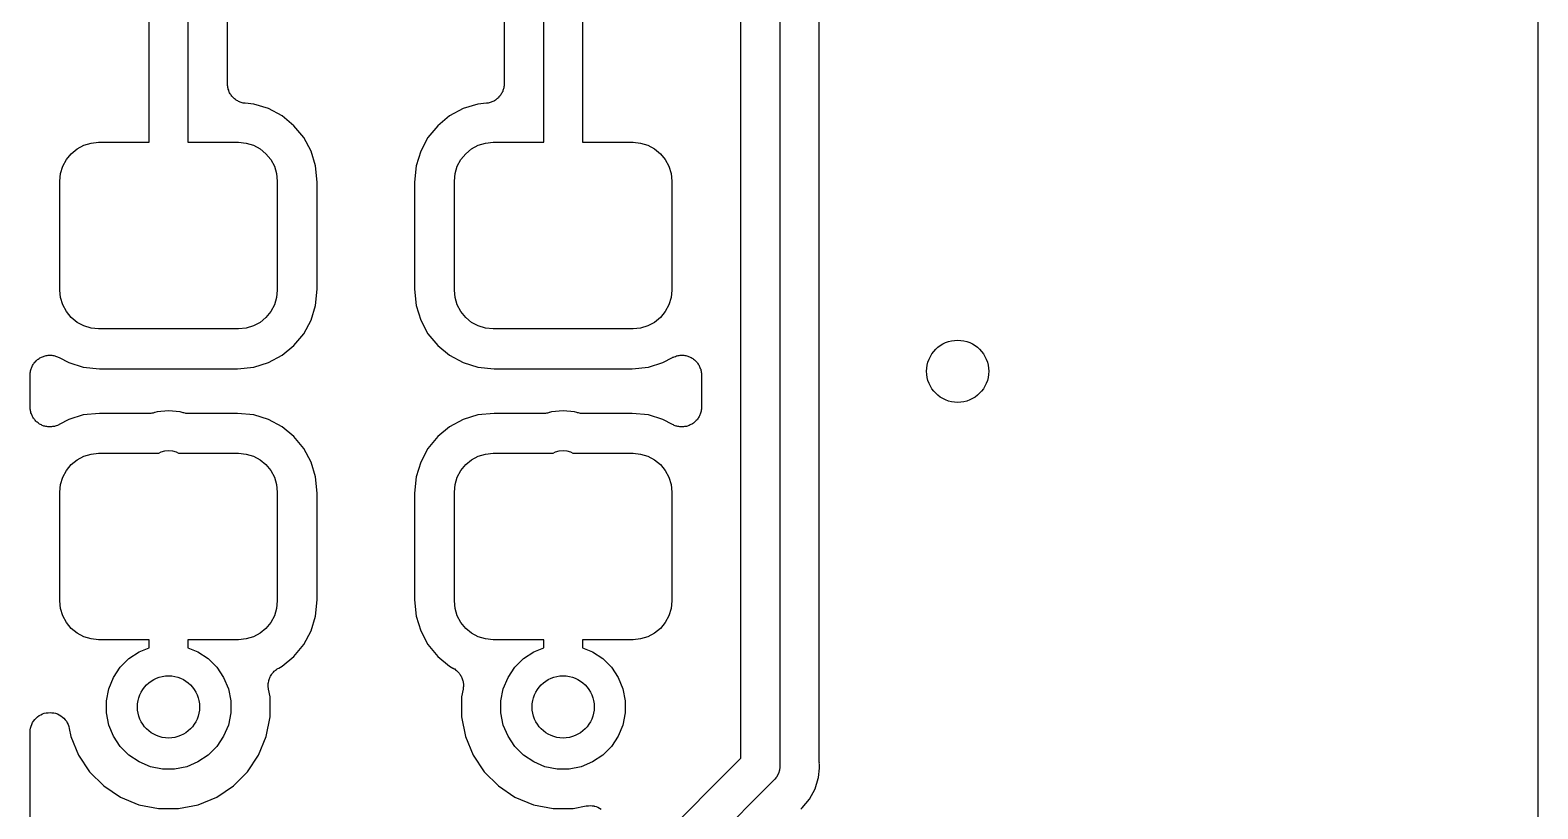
# Model space of a CAD drawing. Extents: x 94.3 to 145.3, y -143.8 to -113.4.
# Drawn here: x 135.63 to 145.34, y -135.91 to -130.9 of the extents above; entities that cross this region are included whole.
import ezdxf

# ---------------------------------------------------------------- set-up
doc = ezdxf.new("R2010")
doc.units = 0
doc.layers.add('BLACK', color=7, linetype='CONTINUOUS')

msp = doc.modelspace()

# ---------------------------------------------------------------- linework, layer by layer
at = {"layer": 'BLACK', "linetype": 'CONTINUOUS'}
for p, q in [((140.46, -120.021), (140.46, -135.63)), ((140.21, -135.584), (140.21, -120.067)), ((136.4, -131.623), (136.4, -127.842)), ((136.65, -127.842), (136.65, -131.623)), ((138.94, -131.623), (138.94, -127.842)), ((139.19, -127.842), (139.19, -131.623)), ((140.714, -135.611), (140.714, -127.97)), ((136.904, -131.246), (136.904, -128.123)), ((138.686, -128.123), (138.686, -131.246)), ((145.34, -128.164), (145.34, -138.412)), ((136.905, -131.251), (136.904, -131.246)), ((136.905, -131.257), (136.905, -131.251)), ((136.906, -131.264), (136.905, -131.257)), ((136.906, -131.27), (136.906, -131.264)), ((136.908, -131.276), (136.906, -131.27)), ((136.909, -131.281), (136.908, -131.276)), ((136.912, -131.288), (136.909, -131.281)), ((136.914, -131.294), (136.912, -131.288)), ((136.916, -131.299), (136.914, -131.294)), ((136.918, -131.304), (136.916, -131.299)), ((136.922, -131.31), (136.918, -131.304)), ((136.925, -131.316), (136.922, -131.31)), ((136.929, -131.32), (136.925, -131.316)), ((136.932, -131.325), (136.929, -131.32)), ((138.66, -131.322), (138.657, -131.327)), ((138.664, -131.317), (138.66, -131.322)), ((138.667, -131.312), (138.664, -131.317)), ((138.671, -131.306), (138.667, -131.312)), ((138.673, -131.301), (138.671, -131.306)), ((138.676, -131.296), (138.673, -131.301)), ((138.678, -131.289), (138.676, -131.296)), ((138.68, -131.283), (138.678, -131.289)), ((138.681, -131.278), (138.68, -131.283)), ((138.683, -131.272), (138.681, -131.278)), ((138.684, -131.265), (138.683, -131.272)), ((138.685, -131.259), (138.684, -131.265)), ((138.686, -131.247), (138.685, -131.253)), ((138.685, -131.253), (138.685, -131.259)), ((138.686, -131.246), (138.686, -131.247)), ((136.937, -131.33), (136.932, -131.325)), ((136.941, -131.335), (136.937, -131.33)), ((136.945, -131.339), (136.941, -131.335)), ((136.949, -131.343), (136.945, -131.339)), ((136.955, -131.347), (136.949, -131.343)), ((136.96, -131.351), (136.955, -131.347)), ((136.965, -131.354), (136.96, -131.351)), ((136.97, -131.357), (136.965, -131.354)), ((136.976, -131.36), (136.97, -131.357)), ((136.982, -131.363), (136.976, -131.36)), ((136.987, -131.364), (136.982, -131.363)), ((136.993, -131.367), (136.987, -131.364)), ((136.999, -131.368), (136.993, -131.367)), ((137.005, -131.37), (136.999, -131.368)), ((137.011, -131.371), (137.005, -131.37)), ((137.017, -131.372), (137.011, -131.371)), ((137.019, -131.372), (137.017, -131.372)), ((137.074, -131.377), (137.019, -131.372)), ((137.168, -131.406), (137.074, -131.377)), ((137.256, -131.453), (137.168, -131.406)), ((138.422, -131.406), (138.334, -131.453)), ((138.516, -131.377), (138.422, -131.406)), ((138.571, -131.372), (138.516, -131.377)), ((138.577, -131.371), (138.571, -131.372)), ((138.583, -131.37), (138.577, -131.371)), ((138.589, -131.369), (138.583, -131.37)), ((138.596, -131.367), (138.589, -131.369)), ((138.601, -131.365), (138.596, -131.367)), ((138.607, -131.363), (138.601, -131.365)), ((138.612, -131.36), (138.607, -131.363)), ((138.619, -131.358), (138.612, -131.36)), ((138.623, -131.355), (138.619, -131.358)), ((138.629, -131.352), (138.623, -131.355)), ((138.634, -131.348), (138.629, -131.352)), ((138.639, -131.344), (138.634, -131.348)), ((138.643, -131.34), (138.639, -131.344)), ((138.648, -131.336), (138.643, -131.34)), ((138.652, -131.331), (138.648, -131.336)), ((138.657, -131.327), (138.652, -131.331)), ((137.332, -131.516), (137.256, -131.453)), ((137.395, -131.592), (137.332, -131.516)), ((138.258, -131.516), (138.195, -131.592)), ((138.334, -131.453), (138.258, -131.516)), ((137.442, -131.68), (137.395, -131.592)), ((138.195, -131.592), (138.148, -131.68)), ((135.867, -131.734), (135.898, -131.696)), ((135.898, -131.696), (135.936, -131.665)), ((135.936, -131.665), (135.979, -131.642)), ((135.979, -131.642), (136.026, -131.628)), ((136.026, -131.628), (136.075, -131.623)), ((136.075, -131.623), (136.4, -131.623)), ((136.65, -131.623), (136.975, -131.623)), ((136.975, -131.623), (137.024, -131.628)), ((137.024, -131.628), (137.071, -131.642)), ((137.071, -131.642), (137.114, -131.665)), ((137.114, -131.665), (137.152, -131.696)), ((137.152, -131.696), (137.183, -131.734)), ((137.471, -131.774), (137.442, -131.68)), ((138.148, -131.68), (138.119, -131.774)), ((138.407, -131.734), (138.438, -131.696)), ((138.438, -131.696), (138.476, -131.665)), ((138.476, -131.665), (138.519, -131.642)), ((138.519, -131.642), (138.566, -131.628)), ((138.566, -131.628), (138.615, -131.623)), ((138.615, -131.623), (138.94, -131.623)), ((139.19, -131.623), (139.515, -131.623)), ((139.515, -131.623), (139.564, -131.628)), ((139.564, -131.628), (139.611, -131.642)), ((139.611, -131.642), (139.654, -131.665)), ((139.654, -131.665), (139.692, -131.696)), ((139.692, -131.696), (139.723, -131.734)), ((135.83, -131.824), (135.844, -131.777)), ((135.844, -131.777), (135.867, -131.734)), ((137.183, -131.734), (137.206, -131.777)), ((137.206, -131.777), (137.22, -131.824)), ((137.481, -131.879), (137.471, -131.774)), ((138.119, -131.774), (138.109, -131.879)), ((138.37, -131.824), (138.384, -131.777)), ((138.384, -131.777), (138.407, -131.734)), ((139.723, -131.734), (139.746, -131.777)), ((139.746, -131.777), (139.76, -131.824)), ((135.825, -131.873), (135.83, -131.824)), ((135.825, -132.573), (135.825, -131.873)), ((137.22, -131.824), (137.225, -131.873)), ((137.225, -131.873), (137.225, -132.573)), ((137.481, -132.567), (137.481, -131.879)), ((138.109, -131.879), (138.109, -132.567)), ((138.365, -131.873), (138.37, -131.824)), ((138.365, -132.573), (138.365, -131.873)), ((139.76, -131.824), (139.765, -131.873)), ((139.765, -131.873), (139.765, -132.573)), ((135.83, -132.622), (135.825, -132.573)), ((137.225, -132.573), (137.22, -132.622)), ((137.471, -132.672), (137.481, -132.567)), ((138.109, -132.567), (138.119, -132.672)), ((138.37, -132.622), (138.365, -132.573)), ((139.765, -132.573), (139.76, -132.622)), ((135.844, -132.669), (135.83, -132.622)), ((135.867, -132.712), (135.844, -132.669)), ((137.206, -132.669), (137.183, -132.712)), ((137.22, -132.622), (137.206, -132.669)), ((137.442, -132.766), (137.471, -132.672)), ((138.119, -132.672), (138.148, -132.766)), ((138.384, -132.669), (138.37, -132.622)), ((138.407, -132.712), (138.384, -132.669)), ((139.746, -132.669), (139.723, -132.712)), ((139.76, -132.622), (139.746, -132.669)), ((135.898, -132.75), (135.867, -132.712)), ((135.936, -132.781), (135.898, -132.75)), ((137.152, -132.75), (137.114, -132.781)), ((137.183, -132.712), (137.152, -132.75)), ((137.395, -132.854), (137.442, -132.766)), ((138.148, -132.766), (138.195, -132.854)), ((138.438, -132.75), (138.407, -132.712)), ((138.476, -132.781), (138.438, -132.75)), ((139.692, -132.75), (139.654, -132.781)), ((139.723, -132.712), (139.692, -132.75)), ((135.979, -132.804), (135.936, -132.781)), ((136.026, -132.818), (135.979, -132.804)), ((136.075, -132.823), (136.026, -132.818)), ((136.975, -132.823), (136.075, -132.823)), ((137.024, -132.818), (136.975, -132.823)), ((137.071, -132.804), (137.024, -132.818)), ((137.114, -132.781), (137.071, -132.804)), ((137.332, -132.93), (137.395, -132.854)), ((138.195, -132.854), (138.258, -132.93)), ((138.519, -132.804), (138.476, -132.781)), ((138.566, -132.818), (138.519, -132.804)), ((138.615, -132.823), (138.566, -132.818)), ((139.515, -132.823), (138.615, -132.823)), ((139.564, -132.818), (139.515, -132.823)), ((139.611, -132.804), (139.564, -132.818)), ((139.654, -132.781), (139.611, -132.804)), ((137.256, -132.993), (137.332, -132.93)), ((138.258, -132.93), (138.334, -132.993)), ((135.642, -133.075), (135.644, -133.069)), ((135.644, -133.069), (135.647, -133.064)), ((135.647, -133.064), (135.649, -133.059)), ((135.649, -133.059), (135.653, -133.053)), ((135.653, -133.053), (135.656, -133.048)), ((135.656, -133.048), (135.66, -133.043)), ((135.66, -133.043), (135.663, -133.038)), ((135.663, -133.038), (135.668, -133.034)), ((135.668, -133.034), (135.672, -133.029)), ((135.672, -133.029), (135.677, -133.025)), ((135.677, -133.025), (135.681, -133.021)), ((135.681, -133.021), (135.686, -133.017)), ((135.686, -133.017), (135.691, -133.013)), ((135.691, -133.013), (135.697, -133.01)), ((135.697, -133.01), (135.702, -133.007)), ((135.702, -133.007), (135.708, -133.005)), ((135.708, -133.005), (135.713, -133.002)), ((135.713, -133.002), (135.719, -133)), ((135.719, -133), (135.725, -132.998)), ((135.725, -132.998), (135.731, -132.996)), ((135.731, -132.996), (135.737, -132.995)), ((135.737, -132.995), (135.743, -132.994)), ((135.743, -132.994), (135.749, -132.993)), ((135.749, -132.993), (135.755, -132.993)), ((135.755, -132.993), (135.762, -132.992)), ((135.762, -132.992), (135.768, -132.993)), ((135.768, -132.993), (135.774, -132.993)), ((135.774, -132.993), (135.78, -132.994)), ((135.78, -132.994), (135.787, -132.995)), ((135.787, -132.995), (135.792, -132.997)), ((135.792, -132.997), (135.798, -132.998)), ((135.798, -132.998), (135.804, -133)), ((135.804, -133), (135.81, -133.002)), ((135.81, -133.002), (135.815, -133.005)), ((135.815, -133.005), (135.821, -133.007)), ((135.821, -133.007), (135.882, -133.04)), ((135.882, -133.04), (135.976, -133.069)), ((135.976, -133.069), (136.081, -133.079)), ((136.969, -133.079), (137.074, -133.069)), ((137.074, -133.069), (137.168, -133.04)), ((137.168, -133.04), (137.256, -132.993)), ((138.334, -132.993), (138.422, -133.04)), ((138.422, -133.04), (138.516, -133.069)), ((138.516, -133.069), (138.621, -133.079)), ((139.509, -133.079), (139.614, -133.069)), ((139.614, -133.069), (139.708, -133.04)), ((139.708, -133.04), (139.769, -133.007)), ((139.769, -133.007), (139.771, -133.006)), ((139.771, -133.006), (139.776, -133.004)), ((139.776, -133.004), (139.781, -133.002)), ((139.781, -133.002), (139.788, -133)), ((139.788, -133), (139.794, -132.997)), ((139.794, -132.997), (139.8, -132.996)), ((139.8, -132.996), (139.805, -132.995)), ((139.805, -132.995), (139.812, -132.994)), ((139.812, -132.994), (139.818, -132.993)), ((139.818, -132.993), (139.824, -132.993)), ((139.824, -132.993), (139.83, -132.992)), ((139.83, -132.992), (139.836, -132.993)), ((139.836, -132.993), (139.843, -132.993)), ((139.843, -132.993), (139.849, -132.994)), ((139.849, -132.994), (139.855, -132.995)), ((139.855, -132.995), (139.861, -132.997)), ((139.861, -132.997), (139.867, -132.998)), ((139.867, -132.998), (139.873, -133)), ((139.873, -133), (139.878, -133.002)), ((139.878, -133.002), (139.884, -133.005)), ((139.884, -133.005), (139.89, -133.008)), ((139.89, -133.008), (139.895, -133.011)), ((139.895, -133.011), (139.9, -133.014)), ((139.9, -133.014), (139.905, -133.018)), ((139.905, -133.018), (139.91, -133.022)), ((139.91, -133.022), (139.915, -133.026)), ((139.915, -133.026), (139.919, -133.03)), ((139.919, -133.03), (139.923, -133.035)), ((139.923, -133.035), (139.928, -133.039)), ((139.928, -133.039), (139.931, -133.044)), ((139.931, -133.044), (139.935, -133.049)), ((139.935, -133.049), (139.938, -133.055)), ((139.938, -133.055), (139.941, -133.06)), ((139.941, -133.06), (139.944, -133.066)), ((139.944, -133.066), (139.946, -133.071)), ((135.634, -133.118), (135.635, -133.112)), ((135.634, -133.119), (135.634, -133.118)), ((135.634, -133.327), (135.634, -133.119)), ((135.635, -133.106), (135.636, -133.099)), ((135.635, -133.112), (135.635, -133.106)), ((135.636, -133.099), (135.637, -133.093)), ((135.637, -133.093), (135.639, -133.087)), ((135.639, -133.087), (135.64, -133.081)), ((135.64, -133.081), (135.642, -133.075)), ((136.081, -133.079), (136.969, -133.079)), ((138.621, -133.079), (139.509, -133.079)), ((139.946, -133.071), (139.948, -133.077)), ((139.948, -133.077), (139.951, -133.083)), ((139.951, -133.083), (139.952, -133.089)), ((139.952, -133.089), (139.954, -133.095)), ((139.954, -133.095), (139.954, -133.101)), ((139.954, -133.101), (139.955, -133.107)), ((139.955, -133.107), (139.955, -133.113)), ((139.955, -133.113), (139.956, -133.119)), ((139.956, -133.119), (139.956, -133.327)), ((135.635, -133.333), (135.634, -133.327)), ((135.635, -133.339), (135.635, -133.333)), ((135.636, -133.345), (135.635, -133.339)), ((135.636, -133.351), (135.636, -133.345)), ((135.638, -133.357), (135.636, -133.351)), ((135.639, -133.363), (135.638, -133.357)), ((136.451, -133.357), (136.437, -133.362)), ((136.525, -133.35), (136.451, -133.357)), ((136.599, -133.357), (136.525, -133.35)), ((136.613, -133.362), (136.599, -133.357)), ((138.991, -133.357), (138.977, -133.362)), ((139.065, -133.35), (138.991, -133.357)), ((139.139, -133.357), (139.065, -133.35)), ((139.153, -133.362), (139.139, -133.357)), ((139.951, -133.359), (139.95, -133.365)), ((139.953, -133.353), (139.951, -133.359)), ((139.954, -133.347), (139.953, -133.353)), ((139.955, -133.34), (139.954, -133.347)), ((139.956, -133.328), (139.955, -133.334)), ((139.955, -133.334), (139.955, -133.34)), ((139.956, -133.327), (139.956, -133.328)), ((135.642, -133.369), (135.639, -133.363)), ((135.644, -133.375), (135.642, -133.369)), ((135.646, -133.38), (135.644, -133.375)), ((135.649, -133.386), (135.646, -133.38)), ((135.652, -133.391), (135.649, -133.386)), ((135.655, -133.397), (135.652, -133.391)), ((135.659, -133.402), (135.655, -133.397)), ((135.662, -133.407), (135.659, -133.402)), ((135.667, -133.411), (135.662, -133.407)), ((135.671, -133.416), (135.667, -133.411)), ((135.675, -133.42), (135.671, -133.416)), ((135.68, -133.424), (135.675, -133.42)), ((135.685, -133.428), (135.68, -133.424)), ((135.69, -133.432), (135.685, -133.428)), ((135.695, -133.435), (135.69, -133.432)), ((135.7, -133.438), (135.695, -133.435)), ((135.706, -133.441), (135.7, -133.438)), ((135.712, -133.444), (135.706, -133.441)), ((135.717, -133.446), (135.712, -133.444)), ((135.723, -133.448), (135.717, -133.446)), ((135.729, -133.449), (135.723, -133.448)), ((135.735, -133.451), (135.729, -133.449)), ((135.741, -133.452), (135.735, -133.451)), ((135.747, -133.453), (135.741, -133.452)), ((135.754, -133.453), (135.747, -133.453)), ((135.76, -133.454), (135.754, -133.453)), ((135.766, -133.453), (135.76, -133.454)), ((135.772, -133.453), (135.766, -133.453)), ((135.778, -133.452), (135.772, -133.453)), ((135.785, -133.451), (135.778, -133.452)), ((135.79, -133.45), (135.785, -133.451)), ((135.796, -133.449), (135.79, -133.45)), ((135.802, -133.446), (135.796, -133.449)), ((135.809, -133.444), (135.802, -133.446)), ((135.814, -133.442), (135.809, -133.444)), ((135.819, -133.44), (135.814, -133.442)), ((135.821, -133.439), (135.819, -133.44)), ((135.882, -133.406), (135.821, -133.439)), ((135.976, -133.377), (135.882, -133.406)), ((136.081, -133.367), (135.976, -133.377)), ((136.4, -133.367), (136.081, -133.367)), ((136.405, -133.367), (136.4, -133.367)), ((136.411, -133.367), (136.405, -133.367)), ((136.418, -133.365), (136.411, -133.367)), ((136.425, -133.365), (136.418, -133.365)), ((136.43, -133.363), (136.425, -133.365)), ((136.435, -133.362), (136.43, -133.363)), ((136.437, -133.362), (136.435, -133.362)), ((136.618, -133.363), (136.613, -133.362)), ((136.624, -133.364), (136.618, -133.363)), ((136.631, -133.365), (136.624, -133.364)), ((136.637, -133.367), (136.631, -133.365)), ((136.643, -133.367), (136.637, -133.367)), ((136.648, -133.367), (136.643, -133.367)), ((136.65, -133.367), (136.648, -133.367)), ((136.969, -133.367), (136.65, -133.367)), ((137.074, -133.377), (136.969, -133.367)), ((137.168, -133.406), (137.074, -133.377)), ((137.256, -133.453), (137.168, -133.406)), ((137.332, -133.516), (137.256, -133.453)), ((138.334, -133.453), (138.258, -133.516)), ((138.422, -133.406), (138.334, -133.453)), ((138.516, -133.377), (138.422, -133.406)), ((138.621, -133.367), (138.516, -133.377)), ((138.94, -133.367), (138.621, -133.367)), ((138.945, -133.367), (138.94, -133.367)), ((138.951, -133.367), (138.945, -133.367)), ((138.958, -133.365), (138.951, -133.367)), ((138.965, -133.365), (138.958, -133.365)), ((138.97, -133.363), (138.965, -133.365)), ((138.975, -133.362), (138.97, -133.363)), ((138.977, -133.362), (138.975, -133.362)), ((139.158, -133.363), (139.153, -133.362)), ((139.164, -133.364), (139.158, -133.363)), ((139.171, -133.365), (139.164, -133.364)), ((139.177, -133.367), (139.171, -133.365)), ((139.183, -133.367), (139.177, -133.367)), ((139.188, -133.367), (139.183, -133.367)), ((139.19, -133.367), (139.188, -133.367)), ((139.509, -133.367), (139.19, -133.367)), ((139.614, -133.377), (139.509, -133.367)), ((139.708, -133.406), (139.614, -133.377)), ((139.769, -133.439), (139.708, -133.406)), ((139.775, -133.441), (139.769, -133.439)), ((139.78, -133.444), (139.775, -133.441)), ((139.786, -133.446), (139.78, -133.444)), ((139.792, -133.448), (139.786, -133.446)), ((139.798, -133.449), (139.792, -133.448)), ((139.803, -133.451), (139.798, -133.449)), ((139.81, -133.452), (139.803, -133.451)), ((139.816, -133.453), (139.81, -133.452)), ((139.822, -133.453), (139.816, -133.453)), ((139.828, -133.454), (139.822, -133.453)), ((139.835, -133.453), (139.828, -133.454)), ((139.841, -133.453), (139.835, -133.453)), ((139.847, -133.452), (139.841, -133.453)), ((139.853, -133.451), (139.847, -133.452)), ((139.859, -133.45), (139.853, -133.451)), ((139.865, -133.448), (139.859, -133.45)), ((139.871, -133.446), (139.865, -133.448)), ((139.877, -133.444), (139.871, -133.446)), ((139.882, -133.441), (139.877, -133.444)), ((139.888, -133.439), (139.882, -133.441)), ((139.893, -133.436), (139.888, -133.439)), ((139.899, -133.433), (139.893, -133.436)), ((139.904, -133.429), (139.899, -133.433)), ((139.909, -133.425), (139.904, -133.429)), ((139.913, -133.421), (139.909, -133.425)), ((139.918, -133.417), (139.913, -133.421)), ((139.922, -133.412), (139.918, -133.417)), ((139.927, -133.408), (139.922, -133.412)), ((139.93, -133.403), (139.927, -133.408)), ((139.934, -133.398), (139.93, -133.403)), ((139.937, -133.393), (139.934, -133.398)), ((139.941, -133.387), (139.937, -133.393)), ((139.943, -133.382), (139.941, -133.387)), ((139.946, -133.377), (139.943, -133.382)), ((139.948, -133.371), (139.946, -133.377)), ((139.95, -133.365), (139.948, -133.371)), ((137.395, -133.592), (137.332, -133.516)), ((138.258, -133.516), (138.195, -133.592)), ((135.936, -133.665), (135.979, -133.642)), ((135.979, -133.642), (136.026, -133.628)), ((136.026, -133.628), (136.075, -133.623)), ((136.075, -133.623), (136.462, -133.623)), ((136.462, -133.623), (136.477, -133.615)), ((136.477, -133.615), (136.5, -133.608)), ((136.5, -133.608), (136.525, -133.605)), ((136.525, -133.605), (136.55, -133.608)), ((136.55, -133.608), (136.573, -133.615)), ((136.573, -133.615), (136.588, -133.623)), ((136.588, -133.623), (136.975, -133.623)), ((136.975, -133.623), (137.024, -133.628)), ((137.024, -133.628), (137.071, -133.642)), ((137.071, -133.642), (137.114, -133.665)), ((137.442, -133.68), (137.395, -133.592)), ((138.195, -133.592), (138.148, -133.68)), ((138.476, -133.665), (138.519, -133.642)), ((138.519, -133.642), (138.566, -133.628)), ((138.566, -133.628), (138.615, -133.623)), ((138.615, -133.623), (139.002, -133.623)), ((139.002, -133.623), (139.017, -133.615)), ((139.017, -133.615), (139.04, -133.608)), ((139.04, -133.608), (139.065, -133.605)), ((139.065, -133.605), (139.09, -133.608)), ((139.09, -133.608), (139.113, -133.615)), ((139.113, -133.615), (139.128, -133.623)), ((139.128, -133.623), (139.515, -133.623)), ((139.515, -133.623), (139.564, -133.628)), ((139.564, -133.628), (139.611, -133.642)), ((139.611, -133.642), (139.654, -133.665)), ((135.844, -133.777), (135.867, -133.734)), ((135.867, -133.734), (135.898, -133.696)), ((135.898, -133.696), (135.936, -133.665)), ((137.114, -133.665), (137.152, -133.696)), ((137.152, -133.696), (137.183, -133.734)), ((137.183, -133.734), (137.206, -133.777)), ((137.471, -133.774), (137.442, -133.68)), ((138.148, -133.68), (138.119, -133.774)), ((138.384, -133.777), (138.407, -133.734)), ((138.407, -133.734), (138.438, -133.696)), ((138.438, -133.696), (138.476, -133.665)), ((139.654, -133.665), (139.692, -133.696)), ((139.692, -133.696), (139.723, -133.734)), ((139.723, -133.734), (139.746, -133.777)), ((135.825, -133.873), (135.83, -133.824)), ((135.83, -133.824), (135.844, -133.777)), ((137.206, -133.777), (137.22, -133.824)), ((137.22, -133.824), (137.225, -133.873)), ((137.481, -133.879), (137.471, -133.774)), ((138.119, -133.774), (138.109, -133.879)), ((138.365, -133.873), (138.37, -133.824)), ((138.37, -133.824), (138.384, -133.777)), ((139.746, -133.777), (139.76, -133.824)), ((139.76, -133.824), (139.765, -133.873)), ((135.825, -134.573), (135.825, -133.873)), ((137.225, -133.873), (137.225, -134.573)), ((137.481, -134.567), (137.481, -133.879)), ((138.109, -133.879), (138.109, -134.567)), ((138.365, -134.573), (138.365, -133.873)), ((139.765, -133.873), (139.765, -134.573)), ((135.83, -134.622), (135.825, -134.573)), ((135.844, -134.669), (135.83, -134.622)), ((137.22, -134.622), (137.206, -134.669)), ((137.225, -134.573), (137.22, -134.622)), ((137.471, -134.672), (137.481, -134.567)), ((138.109, -134.567), (138.119, -134.672)), ((138.37, -134.622), (138.365, -134.573)), ((138.384, -134.669), (138.37, -134.622)), ((139.76, -134.622), (139.746, -134.669)), ((139.765, -134.573), (139.76, -134.622)), ((135.867, -134.712), (135.844, -134.669)), ((135.898, -134.75), (135.867, -134.712)), ((137.183, -134.712), (137.152, -134.75)), ((137.206, -134.669), (137.183, -134.712)), ((137.442, -134.766), (137.471, -134.672)), ((138.119, -134.672), (138.148, -134.766)), ((138.407, -134.712), (138.384, -134.669)), ((138.438, -134.75), (138.407, -134.712)), ((139.723, -134.712), (139.692, -134.75)), ((139.746, -134.669), (139.723, -134.712)), ((135.936, -134.781), (135.898, -134.75)), ((135.979, -134.804), (135.936, -134.781)), ((136.026, -134.818), (135.979, -134.804)), ((137.071, -134.804), (137.024, -134.818)), ((137.114, -134.781), (137.071, -134.804)), ((137.152, -134.75), (137.114, -134.781)), ((137.395, -134.854), (137.442, -134.766)), ((138.148, -134.766), (138.195, -134.854)), ((138.476, -134.781), (138.438, -134.75)), ((138.519, -134.804), (138.476, -134.781)), ((138.566, -134.818), (138.519, -134.804)), ((139.611, -134.804), (139.564, -134.818)), ((139.654, -134.781), (139.611, -134.804)), ((139.692, -134.75), (139.654, -134.781)), ((136.075, -134.823), (136.026, -134.818)), ((136.4, -134.823), (136.075, -134.823)), ((136.27, -134.944), (136.336, -134.901)), ((136.336, -134.901), (136.4, -134.874)), ((136.4, -134.874), (136.4, -134.823)), ((136.975, -134.823), (136.65, -134.823)), ((136.65, -134.823), (136.65, -134.874)), ((136.65, -134.874), (136.714, -134.901)), ((136.714, -134.901), (136.78, -134.944)), ((137.024, -134.818), (136.975, -134.823)), ((137.332, -134.93), (137.395, -134.854)), ((138.195, -134.854), (138.258, -134.93)), ((138.615, -134.823), (138.566, -134.818)), ((138.94, -134.823), (138.615, -134.823)), ((138.81, -134.944), (138.876, -134.901)), ((138.876, -134.901), (138.94, -134.874)), ((138.94, -134.874), (138.94, -134.823)), ((139.515, -134.823), (139.19, -134.823)), ((139.19, -134.823), (139.19, -134.874)), ((139.19, -134.874), (139.254, -134.901)), ((139.254, -134.901), (139.32, -134.944)), ((139.564, -134.818), (139.515, -134.823)), ((136.171, -135.066), (136.214, -135)), ((136.214, -135), (136.27, -134.944)), ((136.78, -134.944), (136.836, -135)), ((136.836, -135), (136.879, -135.066)), ((137.224, -135.011), (137.229, -135.008)), ((137.229, -135.008), (137.234, -135.005)), ((137.234, -135.005), (137.256, -134.993)), ((137.256, -134.993), (137.332, -134.93)), ((138.258, -134.93), (138.334, -134.993)), ((138.334, -134.993), (138.356, -135.005)), ((138.356, -135.005), (138.358, -135.006)), ((138.358, -135.006), (138.362, -135.009)), ((138.362, -135.009), (138.367, -135.011)), ((138.711, -135.066), (138.754, -135)), ((138.754, -135), (138.81, -134.944)), ((139.32, -134.944), (139.376, -135)), ((139.376, -135), (139.419, -135.066)), ((136.14, -135.138), (136.171, -135.066)), ((136.879, -135.066), (136.91, -135.138)), ((137.167, -135.104), (137.169, -135.097)), ((137.167, -135.109), (137.167, -135.104)), ((137.169, -135.097), (137.17, -135.09)), ((137.17, -135.09), (137.171, -135.085)), ((137.171, -135.085), (137.172, -135.079)), ((137.172, -135.079), (137.175, -135.073)), ((137.175, -135.073), (137.177, -135.067)), ((137.177, -135.067), (137.18, -135.062)), ((137.18, -135.062), (137.182, -135.057)), ((137.182, -135.057), (137.186, -135.051)), ((137.186, -135.051), (137.189, -135.045)), ((137.189, -135.045), (137.193, -135.041)), ((137.193, -135.041), (137.196, -135.036)), ((137.196, -135.036), (137.201, -135.031)), ((137.201, -135.031), (137.205, -135.026)), ((137.205, -135.026), (137.209, -135.022)), ((137.209, -135.022), (137.213, -135.018)), ((137.213, -135.018), (137.219, -135.015)), ((137.219, -135.015), (137.224, -135.011)), ((138.367, -135.011), (138.372, -135.016)), ((138.372, -135.016), (138.378, -135.02)), ((138.378, -135.02), (138.382, -135.024)), ((138.382, -135.024), (138.386, -135.027)), ((138.386, -135.027), (138.391, -135.033)), ((138.391, -135.033), (138.395, -135.037)), ((138.395, -135.037), (138.398, -135.042)), ((138.398, -135.042), (138.402, -135.047)), ((138.402, -135.047), (138.405, -135.052)), ((138.405, -135.052), (138.409, -135.058)), ((138.409, -135.058), (138.411, -135.063)), ((138.411, -135.063), (138.414, -135.068)), ((138.414, -135.068), (138.416, -135.075)), ((138.416, -135.075), (138.418, -135.081)), ((138.418, -135.081), (138.419, -135.087)), ((138.419, -135.087), (138.421, -135.092)), ((138.421, -135.092), (138.421, -135.099)), ((138.421, -135.099), (138.423, -135.105)), ((138.423, -135.105), (138.423, -135.111)), ((138.68, -135.138), (138.711, -135.066)), ((139.419, -135.066), (139.45, -135.138)), ((136.125, -135.216), (136.14, -135.138)), ((136.91, -135.138), (136.925, -135.216)), ((137.167, -135.115), (137.167, -135.109)), ((137.167, -135.122), (137.167, -135.115)), ((137.167, -135.129), (137.167, -135.122)), ((137.168, -135.134), (137.167, -135.129)), ((137.169, -135.14), (137.168, -135.134)), ((137.169, -135.141), (137.169, -135.14)), ((137.179, -135.191), (137.169, -135.141)), ((137.179, -135.319), (137.179, -135.191)), ((138.421, -135.141), (138.411, -135.191)), ((138.411, -135.191), (138.411, -135.319)), ((138.422, -135.13), (138.421, -135.136)), ((138.421, -135.136), (138.421, -135.141)), ((138.423, -135.124), (138.422, -135.13)), ((138.423, -135.111), (138.423, -135.117)), ((138.423, -135.117), (138.423, -135.124)), ((138.665, -135.216), (138.68, -135.138)), ((139.45, -135.138), (139.465, -135.216)), ((135.703, -135.305), (135.713, -135.3)), ((135.713, -135.3), (135.725, -135.296)), ((135.713, -135.3), (135.713, -135.3)), ((135.713, -135.3), (135.713, -135.3)), ((135.725, -135.296), (135.737, -135.293)), ((135.737, -135.293), (135.749, -135.292)), ((135.737, -135.293), (135.737, -135.293)), ((135.737, -135.293), (135.737, -135.293)), ((135.749, -135.292), (135.762, -135.29)), ((135.762, -135.29), (135.762, -135.29)), ((135.762, -135.29), (135.762, -135.29)), ((135.762, -135.29), (135.774, -135.292)), ((135.774, -135.292), (135.786, -135.293)), ((135.786, -135.293), (135.786, -135.293)), ((135.786, -135.293), (135.787, -135.293)), ((135.787, -135.293), (135.798, -135.296)), ((135.798, -135.296), (135.81, -135.3)), ((135.81, -135.3), (135.81, -135.3)), ((135.81, -135.3), (135.81, -135.3)), ((135.81, -135.3), (135.821, -135.306)), ((136.125, -135.294), (136.125, -135.216)), ((136.14, -135.372), (136.125, -135.294)), ((136.925, -135.294), (136.91, -135.372)), ((136.925, -135.216), (136.925, -135.294)), ((138.665, -135.294), (138.665, -135.216)), ((138.68, -135.372), (138.665, -135.294)), ((139.465, -135.294), (139.45, -135.372)), ((139.465, -135.216), (139.465, -135.294)), ((135.635, -135.403), (135.637, -135.391)), ((135.637, -135.391), (135.641, -135.379)), ((135.637, -135.391), (135.637, -135.391)), ((135.637, -135.391), (135.637, -135.391)), ((135.641, -135.379), (135.644, -135.367)), ((135.644, -135.367), (135.65, -135.356)), ((135.644, -135.367), (135.644, -135.367)), ((135.644, -135.367), (135.644, -135.367)), ((135.65, -135.356), (135.656, -135.346)), ((135.656, -135.346), (135.664, -135.336)), ((135.656, -135.346), (135.656, -135.346)), ((135.656, -135.346), (135.656, -135.346)), ((135.664, -135.336), (135.672, -135.327)), ((135.672, -135.327), (135.682, -135.319)), ((135.672, -135.327), (135.672, -135.327)), ((135.672, -135.327), (135.672, -135.327)), ((135.682, -135.319), (135.691, -135.311)), ((135.691, -135.311), (135.703, -135.305)), ((135.691, -135.311), (135.691, -135.311)), ((135.691, -135.311), (135.691, -135.311)), ((135.821, -135.306), (135.832, -135.312)), ((135.832, -135.312), (135.832, -135.312)), ((135.832, -135.312), (135.832, -135.312)), ((135.832, -135.312), (135.842, -135.32)), ((135.842, -135.32), (135.851, -135.328)), ((135.851, -135.328), (135.851, -135.328)), ((135.851, -135.328), (135.851, -135.328)), ((135.851, -135.328), (135.859, -135.338)), ((135.859, -135.338), (135.867, -135.347)), ((135.867, -135.347), (135.867, -135.347)), ((135.867, -135.347), (135.867, -135.347)), ((135.867, -135.347), (135.873, -135.358)), ((135.873, -135.358), (135.878, -135.369)), ((135.878, -135.369), (135.878, -135.369)), ((135.878, -135.369), (135.878, -135.369)), ((135.878, -135.369), (135.882, -135.381)), ((135.882, -135.381), (135.886, -135.393)), ((135.886, -135.393), (135.896, -135.446)), ((136.171, -135.444), (136.14, -135.372)), ((136.91, -135.372), (136.879, -135.444)), ((137.154, -135.446), (137.179, -135.319)), ((138.411, -135.319), (138.436, -135.446)), ((138.711, -135.444), (138.68, -135.372)), ((139.45, -135.372), (139.419, -135.444)), ((135.634, -135.416), (135.635, -135.403)), ((135.634, -135.417), (135.634, -135.416)), ((135.634, -138.018), (135.634, -135.417)), ((135.896, -135.446), (135.945, -135.565)), ((136.214, -135.51), (136.171, -135.444)), ((136.879, -135.444), (136.836, -135.51)), ((137.105, -135.565), (137.154, -135.446)), ((138.436, -135.446), (138.485, -135.565)), ((138.754, -135.51), (138.711, -135.444)), ((139.419, -135.444), (139.376, -135.51)), ((135.945, -135.565), (136.017, -135.672)), ((136.27, -135.566), (136.214, -135.51)), ((136.336, -135.609), (136.27, -135.566)), ((136.78, -135.566), (136.714, -135.609)), ((136.836, -135.51), (136.78, -135.566)), ((137.033, -135.672), (137.105, -135.565)), ((137.711, -138.083), (140.21, -135.584)), ((138.485, -135.565), (138.557, -135.672)), ((138.81, -135.566), (138.754, -135.51)), ((138.876, -135.609), (138.81, -135.566)), ((139.32, -135.566), (139.254, -135.609)), ((139.376, -135.51), (139.32, -135.566)), ((136.017, -135.672), (136.108, -135.763)), ((136.408, -135.64), (136.336, -135.609)), ((136.486, -135.655), (136.408, -135.64)), ((136.564, -135.655), (136.486, -135.655)), ((136.642, -135.64), (136.564, -135.655)), ((136.714, -135.609), (136.642, -135.64)), ((136.942, -135.763), (137.033, -135.672)), ((138.557, -135.672), (138.648, -135.763)), ((138.948, -135.64), (138.876, -135.609)), ((139.026, -135.655), (138.948, -135.64)), ((139.104, -135.655), (139.026, -135.655)), ((139.182, -135.64), (139.104, -135.655)), ((139.254, -135.609), (139.182, -135.64)), ((140.451, -135.684), (140.439, -135.706)), ((140.458, -135.661), (140.451, -135.684)), ((140.46, -135.642), (140.458, -135.661)), ((140.46, -135.63), (140.461, -135.636)), ((140.461, -135.636), (140.46, -135.642)), ((140.46, -135.642), (140.46, -135.642)), ((140.709, -135.709), (140.715, -135.648)), ((140.715, -135.616), (140.714, -135.611)), ((140.714, -135.622), (140.715, -135.616)), ((140.715, -135.624), (140.714, -135.622)), ((140.716, -135.636), (140.715, -135.624)), ((140.715, -135.648), (140.716, -135.636)), ((140.715, -135.648), (140.715, -135.648)), ((136.108, -135.763), (136.215, -135.835)), ((136.835, -135.835), (136.942, -135.763)), ((140.419, -135.729), (137.92, -138.228)), ((138.648, -135.763), (138.755, -135.835)), ((140.424, -135.725), (140.419, -135.729)), ((140.428, -135.72), (140.424, -135.725)), ((140.437, -135.708), (140.428, -135.72)), ((140.428, -135.72), (140.428, -135.72)), ((140.439, -135.706), (140.437, -135.708)), ((140.652, -135.848), (140.687, -135.782)), ((140.687, -135.782), (140.707, -135.716)), ((140.707, -135.716), (140.709, -135.71)), ((140.707, -135.716), (140.707, -135.716)), ((140.709, -135.71), (140.709, -135.709)), ((140.709, -135.709), (140.709, -135.709)), ((136.215, -135.835), (136.334, -135.884)), ((136.334, -135.884), (136.461, -135.909)), ((136.589, -135.909), (136.716, -135.884)), ((136.716, -135.884), (136.835, -135.835)), ((138.755, -135.835), (138.874, -135.884)), ((138.874, -135.884), (139.001, -135.909)), ((140.604, -135.905), (140.652, -135.848)), ((136.461, -135.909), (136.589, -135.909)), ((139.001, -135.909), (139.129, -135.909)), ((139.129, -135.909), (139.214, -135.892)), ((139.214, -135.892), (139.215, -135.892)), ((139.215, -135.892), (139.215, -135.892)), ((139.215, -135.892), (139.215, -135.892)), ((139.215, -135.892), (139.216, -135.892)), ((139.216, -135.892), (139.228, -135.891)), ((139.228, -135.891), (139.24, -135.89)), ((139.24, -135.89), (139.24, -135.89)), ((139.24, -135.89), (139.24, -135.89)), ((139.24, -135.89), (139.253, -135.891)), ((139.253, -135.891), (139.265, -135.892)), ((139.265, -135.892), (139.265, -135.892)), ((139.265, -135.892), (139.265, -135.893)), ((139.265, -135.893), (139.277, -135.896)), ((139.277, -135.896), (139.288, -135.9)), ((139.288, -135.9), (139.288, -135.9)), ((139.288, -135.9), (139.289, -135.9)), ((139.289, -135.9), (139.299, -135.906)), ((139.299, -135.906), (139.31, -135.912)), ((140.595, -135.913), (140.604, -135.905))]:
    msp.add_line(p, q, dxfattribs=at)
at = {"layer": 'BLACK'}
for centre in [(141.605, -133.096), (136.525, -135.255), (139.065, -135.255)]:
    msp.add_circle(centre, 0.2, dxfattribs=at)

doc.saveas('drawing.dxf')
